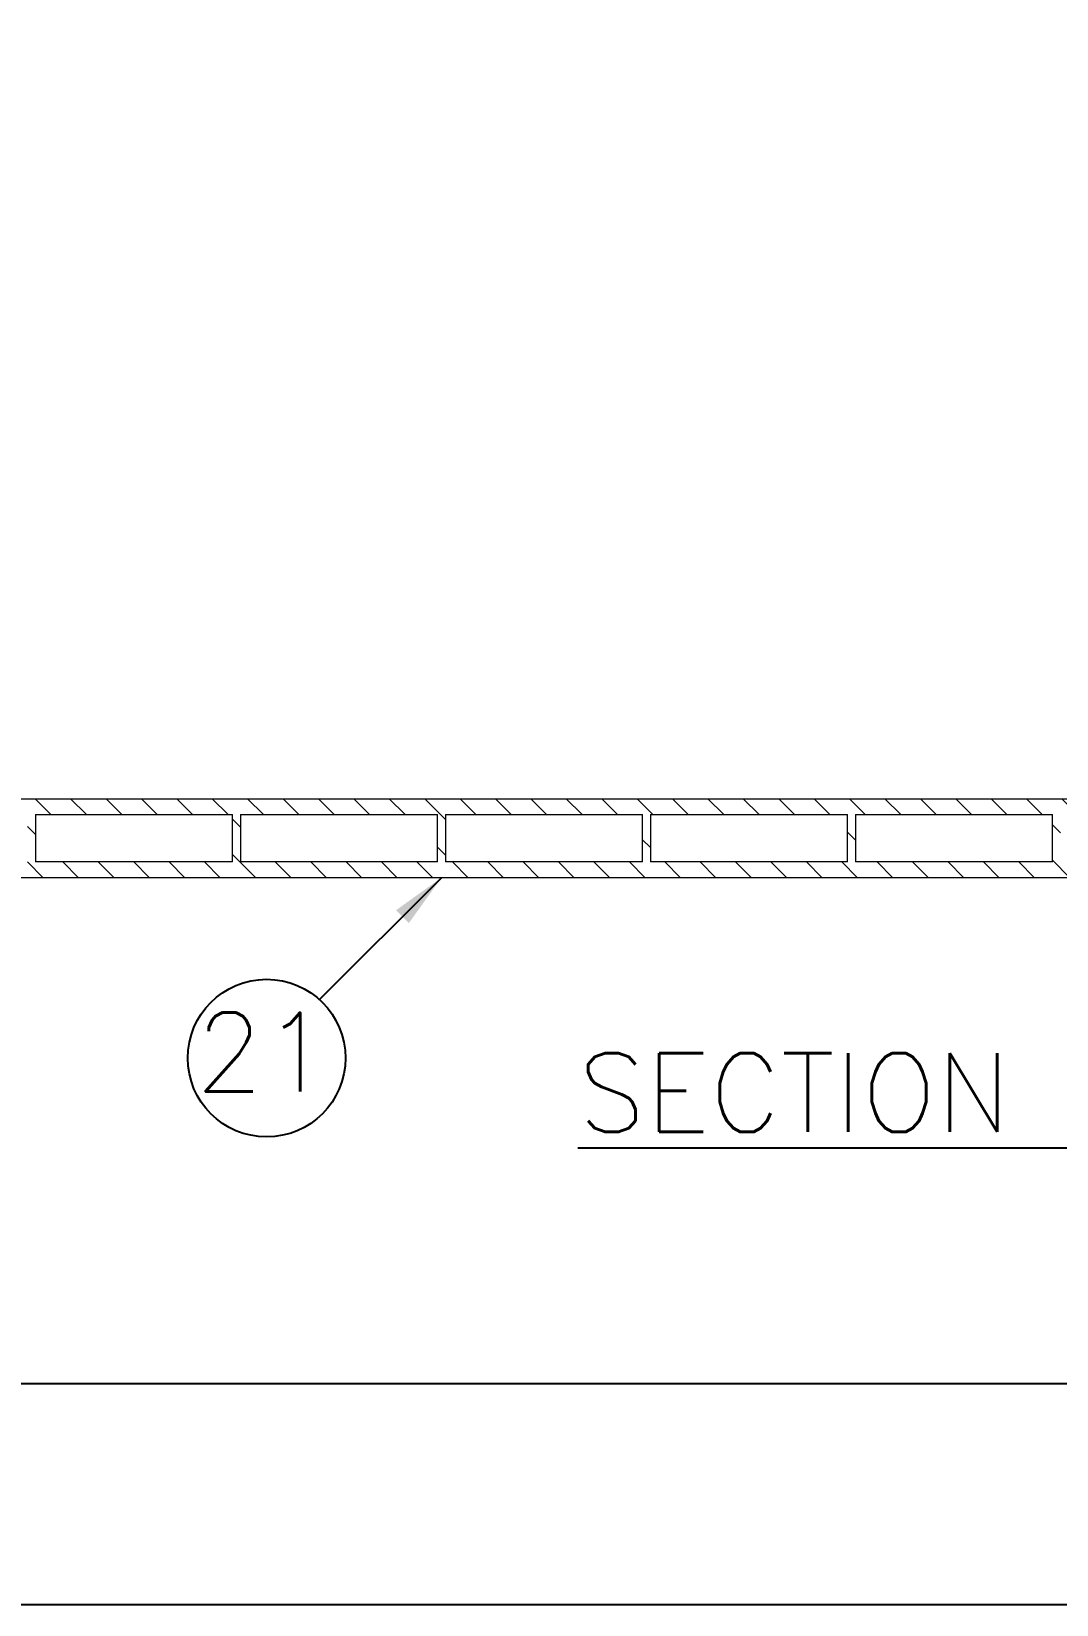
# Model space of a CAD drawing. Extents: x 14808 to 20058, y -13198 to -11680.
# Drawn here: x 15816.2 to 15881.2, y -12274.2 to -12174.4 of the extents above; entities that cross this region are included whole.
import ezdxf

# ---------------------------------------------------------------- set-up
doc = ezdxf.new("R2010")
doc.units = 0
doc.header["$LTSCALE"] = 7
doc.header["$MEASUREMENT"] = 0
doc.layers.get('0').update_dxf_attribs({"color": 2, "linetype": 'CONTINUOUS'})
for name, color, linetype in [('D', 2, 'CONTINUOUS'), ('DWG', 7, 'CONTINUOUS'), ('TXT', 4, 'CONTINUOUS')]:
    doc.layers.add(name, color=color, linetype=linetype)
doc.styles.add('GHS', font='romans', dxfattribs={"bigfont": 'ghs'})
doc.dimstyles.new('STANDARD$7', dxfattribs={"dimtxt": 3.5, "dimasz": 3, "dimexe": 1, "dimexo": 0.0625, "dimgap": 1, "dimtad": 1, "dimdec": 4, "dimzin": 0, "dimdsep": 46, "dimtxsty": 'GHS', "dimcen": 1, "dimclrt": 2, "dimadec": 0, "dimazin": 0, "dimtfac": 1, "dimtdec": 4, "dimtofl": 0, "dimtmove": 0, "dimatfit": 3, "dimfxl": 1, "dimtolj": 1, "dimtzin": 0, "dimarcsym": 0})

# ---------------------------------------------------------------- blocks, each defined once
blk = doc.blocks.new('BORDER')
blk.add_line((0, 0), (1.00000000000004, 0))

msp = doc.modelspace()

# ---------------------------------------------------------------- hatches: boundary and pattern name
at = {"linetype": 'Continuous', "lineweight": 0}
h = msp.add_hatch(dxfattribs=at)
h.set_pattern_fill('ANSI31', color=2, scale=0.5, style=0)
h.set_pattern_definition([(45, (16191.90344594072, -11909.30883381124), (-1.122532015133644, 1.122532015133644), [])])
edge = h.paths.add_edge_path(flags=0)
edge.add_line((15745.21728338664, -12206.76756598183), (15746.21959180224, -12206.76756598183))
edge.add_line((15746.21959180224, -12206.76756598183), (15746.24228338664, -12208.06756598183))
edge.add_line((15746.24228338664, -12208.06756598183), (15748.14228338664, -12208.06756598183))
edge.add_line((15748.14228338664, -12208.06756598183), (15749.02431003182, -12174.38432734368))
edge.add_arc((15756.02191130665, -12174.56756598183), 7, 89.9999999999992, 178.4999999999988, ccw=False)
edge.add_line((15756.02191130665, -12167.56756598183), (15928.36265546664, -12167.56756598183))
edge.add_arc((15928.36265546664, -12174.56756598183), 7, 1.4999999999994884, 89.9999999999992, ccw=False)
edge.add_line((15935.36025674147, -12174.38432734368), (15936.24228338664, -12208.06756598183))
edge.add_line((15936.24228338664, -12208.06756598183), (15938.14228338664, -12208.06756598183))
edge.add_line((15938.14228338664, -12208.06756598183), (15938.16497497105, -12206.76756598183))
edge.add_line((15938.16497497105, -12206.76756598183), (15939.16728338664, -12206.76756598183))
edge.add_line((15939.16728338664, -12206.76756598183), (15939.17950193209, -12206.06756598183))
edge.add_line((15939.17950193209, -12206.06756598183), (15938.1775041677, -12206.06756598183))
edge.add_arc((15938.1775041677, -12205.56756598183), 0.5, 181.5000000000027, 270, ccw=False)
edge.add_line((15937.67767550521, -12205.58065445599), (15936.85974272893, -12174.34506192121))
edge.add_arc((15928.36265546664, -12174.56756598183), 8.5, 1.500000000000042, 90)
edge.add_line((15928.36265546664, -12166.06756598183), (15756.02191130665, -12166.06756598183))
edge.add_arc((15756.02191130665, -12174.56756598183), 8.5, 90, 178.4999999999999)
edge.add_line((15747.52482404435, -12174.34506192121), (15746.70689126807, -12205.58065445599))
edge.add_arc((15746.20706260558, -12205.56756598183), 0.5, 270, 358.4999999999973, ccw=False)
edge.add_line((15746.20706260558, -12206.06756598183), (15745.20506484119, -12206.06756598183))
edge.add_line((15745.20506484119, -12206.06756598183), (15745.21728338664, -12206.76756598183))
h = msp.add_hatch(dxfattribs=at)
h.set_pattern_fill('ANSI31', color=2, scale=0.5, angle=90.0000000000002, style=0)
h.set_pattern_definition([(135.0000000000002, (16191.90344594072, -11909.30883381124), (-1.12253201513364, -1.122532015133648), [])])
edge = h.paths.add_edge_path(flags=0)
edge.add_line((15740.19228338664, -12208.06756598183), (15740.19228338664, -12213.06756598183))
edge.add_arc((15755.19228338664, -12213.06756598183), 15, 180, 270.0000000000008)
edge.add_line((15755.19228338664, -12228.06756598183), (15929.19228338664, -12228.06756598183))
edge.add_arc((15929.19228338664, -12213.06756598183), 15, 270.0000000000008, 360.0000000000582)
edge.add_line((15944.19228338664, -12213.06756598182), (15944.19228338664, -12208.06756598183))
edge.add_line((15944.19228338664, -12208.06756598183), (15942.24228338664, -12208.06756598183))
edge.add_line((15942.24228338664, -12208.06756598183), (15942.24228338664, -12207.31756598183))
edge.add_arc((15941.74228338664, -12207.31756598183), 0.5, 0, 90)
edge.add_line((15941.74228338664, -12206.81756598183), (15941.24228338664, -12206.81756598183))
edge.add_line((15941.24228338664, -12206.81756598183), (15941.24228338664, -12208.31756598183))
edge.add_line((15941.24228338664, -12208.31756598183), (15941.11728338664, -12208.31756598183))
edge.add_line((15941.11728338664, -12208.31756598183), (15941.11728338664, -12215.31756598183))
edge.add_line((15941.11728338664, -12215.31756598183), (15939.26728338664, -12215.31756598183))
edge.add_line((15939.26728338664, -12215.31756598183), (15939.26728338664, -12208.31756598183))
edge.add_line((15939.26728338664, -12208.31756598183), (15939.14228338664, -12208.31756598183))
edge.add_line((15939.14228338664, -12208.31756598183), (15939.14228338664, -12206.81756598183))
edge.add_line((15939.14228338664, -12206.81756598183), (15938.64228338664, -12206.81756598183))
edge.add_arc((15938.64228338664, -12207.31756598183), 0.5, 90, 180)
edge.add_line((15938.14228338664, -12207.31756598183), (15938.14228338664, -12208.06756598183))
edge.add_line((15938.14228338664, -12208.06756598183), (15936.19228338664, -12208.06756598183))
edge.add_line((15936.19228338664, -12208.06756598183), (15936.19228338664, -12218.06756598183))
edge.add_arc((15931.19228338664, -12218.06756598183), 5, 269.99999995301744, 360, ccw=False)
edge.add_line((15931.19228338254, -12223.06756598183), (15753.19228338664, -12223.06756598183))
edge.add_arc((15753.19228338664, -12218.06756598183), 5, 179.9999999528453, 270, ccw=False)
edge.add_line((15748.19228338664, -12218.06756597772), (15748.19228338664, -12208.06756598183))
edge.add_line((15748.19228338664, -12208.06756598183), (15746.24228338664, -12208.06756598183))
edge.add_line((15746.24228338664, -12208.06756598183), (15746.24228338664, -12207.31756598183))
edge.add_arc((15745.74228338664, -12207.31756598183), 0.5, 0, 90)
edge.add_line((15745.74228338664, -12206.81756598183), (15745.24228338664, -12206.81756598183))
edge.add_line((15745.24228338664, -12206.81756598183), (15745.24228338664, -12208.31756598183))
edge.add_line((15745.24228338664, -12208.31756598183), (15745.11728338664, -12208.31756598183))
edge.add_line((15745.11728338664, -12208.31756598183), (15745.11728338664, -12215.31756598183))
edge.add_line((15745.11728338664, -12215.31756598183), (15743.26728338664, -12215.31756598183))
edge.add_line((15743.26728338664, -12215.31756598183), (15743.26728338664, -12208.31756598183))
edge.add_line((15743.26728338664, -12208.31756598183), (15743.14228338664, -12208.31756598183))
edge.add_line((15743.14228338664, -12208.31756598183), (15743.14228338664, -12206.81756598183))
edge.add_line((15743.14228338664, -12206.81756598183), (15742.64228338664, -12206.81756598183))
edge.add_arc((15742.64228338664, -12207.31756598183), 0.5, 90.00000000000652, 180)
edge.add_line((15742.14228338664, -12207.31756598183), (15742.14228338664, -12208.06756598183))
edge.add_line((15742.14228338664, -12208.06756598183), (15740.19228338664, -12208.06756598183))
edge = h.paths.add_edge_path(flags=0)
edge.add_line((15940.68140867972, -12221.06756598183), (15940.44228338664, -12221.06756598183))
edge.add_line((15940.44228338664, -12221.06756598183), (15940.44228338664, -12216.06756598183))
edge.add_line((15940.44228338664, -12216.06756598183), (15942.86707771782, -12216.06756598183))
edge.add_arc((15929.19228338664, -12213.06756598183), 14, 325.15009542098153, 347.62637488383143, ccw=False)
h.paths.add_polyline_path([(15746.24228338664, -12215.56756598183), (15746.24228338664, -12209.06756598183), (15747.19228338664, -12209.06756598183), (15747.19228338664, -12215.56756598183)], flags=0)
edge = h.paths.add_edge_path(flags=0)
edge.add_line((15942.24228338664, -12215.56756598183), (15942.24228338664, -12209.06756598183))
edge.add_line((15942.24228338664, -12209.06756598183), (15943.19228338664, -12209.06756598183))
edge.add_line((15943.19228338664, -12209.06756598183), (15943.19228338664, -12213.06756598183))
edge.add_arc((15929.19228338664, -12213.06756598183), 14, 349.7134393885229, 360, ccw=False)
edge.add_line((15942.9672607006, -12215.56756598183), (15942.24228338664, -12215.56756598183))
h.paths.add_polyline_path([(15776.94228338664, -12224.06756598183), (15776.94228338664, -12227.06756598183), (15764.44228338664, -12227.06756598183), (15764.44228338664, -12224.06756598183)], flags=0)
h.paths.add_polyline_path([(15802.94228338664, -12224.06756598183), (15802.94228338664, -12227.06756598183), (15790.44228338664, -12227.06756598183), (15790.44228338664, -12224.06756598183)], flags=0)
h.paths.add_polyline_path([(15828.94228338664, -12224.06756598183), (15828.94228338664, -12227.06756598183), (15816.44228338664, -12227.06756598183), (15816.44228338664, -12224.06756598183)], flags=0)
edge = h.paths.add_edge_path(flags=0)
edge.add_arc((15931.19228338664, -12218.06756598183), 6, 270.0000000000008, 286.9577633000054)
edge.add_line((15932.94228338664, -12223.80668612345), (15932.94228338664, -12226.55598694205))
edge.add_arc((15929.19228338664, -12213.06756598183), 14, 269.9999999999998, 285.5367940681514, ccw=False)
edge.add_line((15929.19228338664, -12227.06756598183), (15920.44228338664, -12227.06756598183))
edge.add_line((15920.44228338664, -12227.06756598183), (15920.44228338664, -12224.06756598183))
edge.add_line((15920.44228338664, -12224.06756598183), (15931.19228338664, -12224.06756598183))
h.paths.add_polyline_path([(15894.44228338664, -12227.06756598183), (15894.44228338664, -12224.06756598183), (15906.94228338664, -12224.06756598183), (15906.94228338664, -12227.06756598183)], flags=0)
h.paths.add_polyline_path([(15868.44228338664, -12227.06756598183), (15868.44228338664, -12224.06756598183), (15880.94228338664, -12224.06756598183), (15880.94228338664, -12227.06756598183)], flags=0)
h.paths.add_polyline_path([(15842.44228338664, -12227.06756598183), (15842.44228338664, -12224.06756598183), (15854.94228338664, -12224.06756598183), (15854.94228338664, -12227.06756598183)], flags=0)
edge = h.paths.add_edge_path(flags=0)
edge.add_line((15743.94228338664, -12216.06756598183), (15743.94228338664, -12221.06756598183))
edge.add_line((15743.94228338664, -12221.06756598183), (15743.70315809356, -12221.06756598182))
edge.add_arc((15755.19228338664, -12213.06756598183), 14, 192.3736251161786, 214.8499045789904, ccw=False)
edge.add_line((15741.51748905546, -12216.06756598183), (15743.94228338664, -12216.06756598183))
edge = h.paths.add_edge_path(flags=0)
edge.add_line((15747.99613096394, -12221.06756598183), (15744.44228338664, -12221.06756598183))
edge.add_line((15744.44228338664, -12221.06756598183), (15744.44228338664, -12216.06756598183))
edge.add_line((15744.44228338664, -12216.06756598183), (15747.19228338664, -12216.06756598183))
edge.add_line((15747.19228338664, -12216.06756598183), (15747.19228338664, -12218.06756598183))
edge.add_arc((15753.19228338664, -12218.06756598183), 6, 180, 210.0000000000176)
edge = h.paths.add_edge_path(flags=0)
edge.add_line((15939.94228338664, -12221.56756598183), (15939.94228338664, -12222.03626153916))
edge.add_arc((15929.19228338664, -12213.06756598183), 14, 287.67223825852193, 320.16185019435454, ccw=False)
edge.add_line((15933.44228338664, -12226.40688755379), (15933.44228338664, -12223.62971484715))
edge.add_arc((15931.19228338664, -12218.06756598183), 6, 292.0243128370439, 324.3146652873357)
edge.add_line((15936.06568055905, -12221.56756598183), (15939.94228338664, -12221.56756598183))
edge = h.paths.add_edge_path(flags=0)
edge.add_line((15744.44228338664, -12222.03626153916), (15744.44228338664, -12221.56756598183))
edge.add_line((15744.44228338664, -12221.56756598183), (15748.31888621424, -12221.56756598183))
edge.add_arc((15753.19228338664, -12218.06756598183), 6, 215.685334712666, 247.9756871629584)
edge.add_line((15750.94228338664, -12223.62971484715), (15750.94228338664, -12226.40688755379))
edge.add_arc((15755.19228338664, -12213.06756598183), 14, 219.8381498056455, 252.3277617414783, ccw=False)
edge = h.paths.add_edge_path(flags=0)
edge.add_line((15937.19228338664, -12216.06756598183), (15939.94228338664, -12216.06756598183))
edge.add_line((15939.94228338664, -12216.06756598183), (15939.94228338664, -12221.06756598183))
edge.add_line((15939.94228338664, -12221.06756598183), (15936.38843580935, -12221.06756598183))
edge.add_arc((15931.19228338664, -12218.06756598183), 6, 329.999999999969, 360.0000000000008)
edge.add_line((15937.19228338664, -12218.06756598183), (15937.19228338664, -12216.06756598183))
edge = h.paths.add_edge_path(flags=0)
edge.add_line((15742.14228338664, -12209.06756598183), (15742.14228338664, -12215.56756598183))
edge.add_line((15742.14228338664, -12215.56756598183), (15741.41730607269, -12215.56756598183))
edge.add_arc((15755.19228338664, -12213.06756598183), 14, 180, 190.2865606114792, ccw=False)
edge.add_line((15741.19228338664, -12213.06756598183), (15741.19228338664, -12209.06756598183))
edge.add_line((15741.19228338664, -12209.06756598183), (15742.14228338664, -12209.06756598183))
h.paths.add_polyline_path([(15938.14228338664, -12209.06756598183), (15938.14228338664, -12215.56756598183), (15937.19228338664, -12215.56756598183), (15937.19228338664, -12209.06756598183)], flags=0)
h.paths.add_polyline_path([(15841.94228338664, -12224.06756598183), (15841.94228338664, -12227.06756598183), (15829.44228338664, -12227.06756598183), (15829.44228338664, -12224.06756598183)], flags=0)
h.paths.add_polyline_path([(15855.44228338664, -12227.06756598183), (15855.44228338664, -12224.06756598183), (15867.94228338664, -12224.06756598183), (15867.94228338664, -12227.06756598183)], flags=0)
h.paths.add_polyline_path([(15881.44228338664, -12227.06756598183), (15881.44228338664, -12224.06756598183), (15893.94228338664, -12224.06756598183), (15893.94228338664, -12227.06756598183)], flags=0)
h.paths.add_polyline_path([(15907.44228338664, -12227.06756598183), (15907.44228338664, -12224.06756598183), (15919.94228338664, -12224.06756598183), (15919.94228338664, -12227.06756598183)], flags=0)
h.paths.add_polyline_path([(15815.94228338664, -12224.06756598183), (15815.94228338664, -12227.06756598183), (15803.44228338664, -12227.06756598183), (15803.44228338664, -12224.06756598183)], flags=0)
h.paths.add_polyline_path([(15789.94228338664, -12224.06756598183), (15789.94228338664, -12227.06756598183), (15777.44228338664, -12227.06756598183), (15777.44228338664, -12224.06756598183)], flags=0)
edge = h.paths.add_edge_path(flags=0)
edge.add_line((15763.94228338664, -12227.06756598183), (15755.19228338664, -12227.06756598183))
edge.add_arc((15755.19228338664, -12213.06756598183), 14, 254.4632059318488, 270, ccw=False)
edge.add_line((15751.44228338664, -12226.55598694205), (15751.44228338664, -12223.80668612345))
edge.add_arc((15753.19228338664, -12218.06756598183), 6, 253.0422366999973, 270.0000000000008)
edge.add_line((15753.19228338664, -12224.06756598183), (15763.94228338664, -12224.06756598183))
edge.add_line((15763.94228338664, -12224.06756598183), (15763.94228338664, -12227.06756598183))

# ---------------------------------------------------------------- linework, layer by layer
at = {"color": 7, "linetype": 'Continuous', "lineweight": 15}
for p, q in [((15753.19228338664, -12223.06756598183), (15931.19228338254, -12223.06756598183)), ((15816.44228338664, -12224.06756598183), (15828.94228338664, -12224.06756598183)), ((15816.44228338664, -12224.06756598183), (15816.44228338664, -12227.06756598183)), ((15828.94228338664, -12227.06756598183), (15828.94228338664, -12224.06756598183)), ((15829.44228338664, -12224.06756598183), (15841.94228338664, -12224.06756598183)), ((15829.44228338664, -12224.06756598183), (15829.44228338664, -12227.06756598183)), ((15841.94228338664, -12227.06756598183), (15841.94228338664, -12224.06756598183)), ((15842.44228338664, -12224.06756598183), (15854.94228338664, -12224.06756598183)), ((15842.44228338664, -12224.06756598183), (15842.44228338664, -12227.06756598183)), ((15854.94228338664, -12227.06756598183), (15854.94228338664, -12224.06756598183)), ((15855.44228338664, -12224.06756598183), (15867.94228338664, -12224.06756598183)), ((15855.44228338664, -12224.06756598183), (15855.44228338664, -12227.06756598183)), ((15867.94228338664, -12227.06756598183), (15867.94228338664, -12224.06756598183)), ((15868.44228338664, -12224.06756598183), (15880.94228338664, -12224.06756598183)), ((15868.44228338664, -12224.06756598183), (15868.44228338664, -12227.06756598183)), ((15880.94228338664, -12227.06756598183), (15880.94228338664, -12224.06756598183)), ((15828.94228338664, -12227.06756598183), (15816.44228338664, -12227.06756598183)), ((15841.94228338664, -12227.06756598183), (15829.44228338664, -12227.06756598183)), ((15854.94228338664, -12227.06756598183), (15842.44228338664, -12227.06756598183)), ((15867.94228338664, -12227.06756598183), (15855.44228338664, -12227.06756598183)), ((15880.94228338664, -12227.06756598183), (15868.44228338664, -12227.06756598183)), ((15929.19228338664, -12228.06756598183), (15755.19228338664, -12228.06756598183))]:
    msp.add_line(p, q, dxfattribs=at)
msp.add_circle((15831.10445358499, -12239.51196413276), 5)
at = {"layer": 'TXT'}
msp.add_line((16465.5599084381, -12260.17759163454), (15685.5599084381, -12260.17759163454), dxfattribs=at)

# ---------------------------------------------------------------- block references
at = {"xscale": 840, "yscale": 594, "zscale": 840}
msp.add_blockref('BORDER', (15647.5599084381, -12274.17759163453), dxfattribs=at)

# ---------------------------------------------------------------- texts
at = {"color": 7, "linetype": 'Continuous', "style": 'GHS'}
msp.add_text("%%USECTION D-D'", height=5, dxfattribs=at).set_placement((15850.84696777286, -12244.20040954712))
at = {"layer": 'DWG', "style": 'GHS'}
msp.add_text('21', height=5, dxfattribs=at).set_placement((15826.58609828382, -12241.62337858345))

# ---------------------------------------------------------------- leaders
at = {"layer": 'D'}
msp.add_leader([(15842.19228338664, -12228.06756598183), (15834.4482817081, -12235.79459766131)], dimstyle='STANDARD$7', override={"dimscale": 1, "dimasz": 3.5, "dimtad": 0, "dimcen": 5, "dimtp": 0.1, "dimtm": 1e-09}, dxfattribs=at)

doc.saveas('drawing.dxf')
